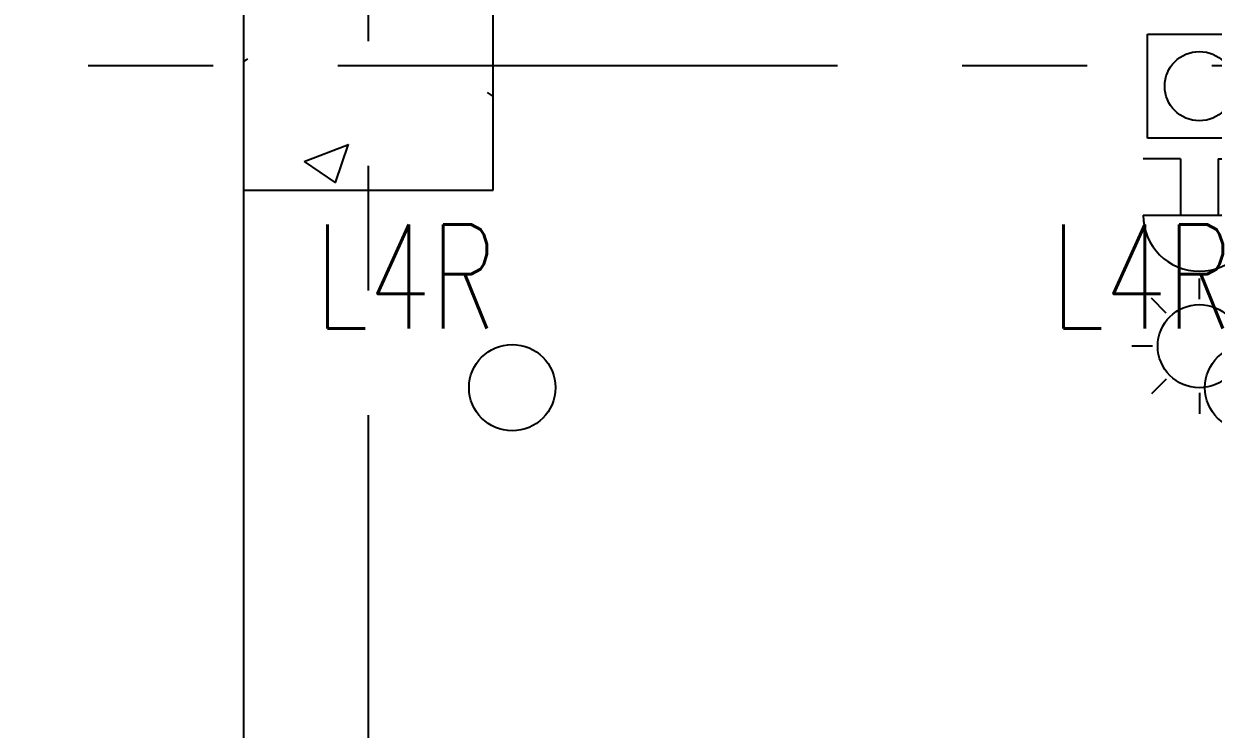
# Model space of a CAD drawing. Header units: millimetres. Extents: x -92759 to 184353, y -15225 to 86714.
# Drawn here: x -71561 to -68703, y 35945 to 37641 of the extents above; entities that cross this region are included whole.
import ezdxf

# ---------------------------------------------------------------- set-up
doc = ezdxf.new("R2010")
doc.units = ezdxf.units.MM
for name, pattern in [('HIDDEN', [0.375, 0.25, -0.125]), ('IDA - Grid Line', [2100, 1200, -300, 300, -300]), ('IDA - Hidden 2-1', [450, 300, -150])]:
    doc.linetypes.add(name, pattern=pattern)
for name, color, linetype in [('0-1', 9, 'Continuous'), ('E-_LITG _ CKT -DB', 1, 'HIDDEN'), ('E-legend', 1, 'Continuous'), ('S-_COLN----_E', 8, 'Continuous')]:
    doc.layers.add(name, color=color, linetype=linetype)
for name, color, linetype, true_color in [('A-_DETA----_E-1', 7, 'IDA - Hidden 2-1', 0xa5a5a5), ('A-_DETA----_ED-2', 1, 'Continuous', 0xff0000), ('E-_FIREALAM_E-1', 1, 'Continuous', 0xff0000), ('S-_ANOTGRID_E-1', 9, 'IDA - Grid Line', 0x808080)]:
    doc.layers.add(name, color=color, linetype=linetype, true_color=true_color)
doc.styles.add('Simplex', font='simplex_.ttf', dxfattribs={"width": 0.7, "height": 450})

# ---------------------------------------------------------------- blocks, each defined once
blk = doc.blocks.new('IDA - Fire Alarm Bell - IDA - Fire Alarm Bell-7685590-BLK8_RHH_1ST STOREY PLAN')
at = {"layer": 'A-_DETA----_ED-2'}
for p, q in [((-45, -350), (-135, -350)), ((-45, -350), (-45, -485)), ((45, -350), (135, -350)), ((45, -350), (45, -485)), ((-135, -485), (135, -485))]:
    blk.add_line(p, q, dxfattribs=at)
blk.add_arc((0, -485), 135, 180, 360, dxfattribs=at)
blk = doc.blocks.new('IDA - Manual Call Point - IDA - Manual Call Point-7685591-BLK8_RHH_1ST STOREY PLAN')
at = {"layer": 'A-_DETA----_ED-2'}
for p, q in [((-125, -300), (-125, -50)), ((-125, -50), (125, -50)), ((125, -50), (125, -300)), ((125, -300), (-125, -300))]:
    blk.add_line(p, q, dxfattribs=at)
blk.add_circle((0, -175), 83.3, dxfattribs=at)
blk = doc.blocks.new('IDA - Strobe Light - IDA - Strobe Light-8808757-BLK8_RHH_1ST STOREY PLAN')
at = {"layer": 'A-_DETA----_ED-2'}
for p, q in [((0, 912.5), (0, 962.5)), ((-79.5, 879.5), (-114.9, 914.9)), ((79.5, 879.5), (114.9, 914.9)), ((-112.5, 800), (-162.5, 800)), ((112.5, 800), (162.5, 800)), ((-79.5, 720.5), (-114.9, 685.1)), ((79.5, 720.5), (114.9, 685.1)), ((0, 687.5), (0, 637.5))]:
    blk.add_line(p, q, dxfattribs=at)
blk.add_circle((0, 800), 100, dxfattribs=at)
blk = doc.blocks.new('A$Cb2bf8f38')
at = {"layer": 'S-_COLN----_E'}
h = blk.add_hatch(dxfattribs=at)
h.set_pattern_fill('FP_4', color=256, style=0, pattern_type=2)
h.set_pattern_definition([(50, (-11870.95, 40538.3), (1093.104, -95.634), [114.3, -1257.3]), (355, (-11871, 40538.3), (-211.457, 1146.34), [91.44, -1005.84]), (100.451, (-11779.9, 40530.3), (881.656, 1050.7), [97.14, -1068.54]), (46.184, (-11871, 40843.1), (1626.475, -252.257), [171.45, -1885.95]), (96.636, (-11735.4, 40822), (1424.416, 1484.565), [145.71, -1602.81]), (351.184, (-11871, 40843.1), (1424.43, 1484.55), [137.16, -1508.76]), (21, (-11718.55, 40766.9), (909.686, -613.591), [114.3, -1257.3]), (326, (-11718.6, 40766.9), (370.812, 1105.13), [91.44, -1005.84]), (71.451, (-11642.7, 40715.8), (1280.503, 491.528), [97.14, -1068.54]), (37.5, (-11870.95, 40538.3), (18.5313, 507.3303), [50.292, -943.356, 50.292, -970.788, -1009.65]), (37.5, (-11870.95, 40538.3), (18.5313, 507.3303), [-2014.728, 50.292, -959.358]), (7.5, (-11870.95, 40538.3), (400.918, 601.0836), [50.292, -531.876, 50.292, -920.496, -384.81]), (7.5, (-11870.95, 40538.3), (400.918, 601.0836), [-1552.956, 50.292, -334.518]), (327.5, (-12210.8, 40538.3), (813.545, -34.3737), [50.292, -330.708, 50.292, -1138.428, -1577.34]), (327.5, (-12210.8, 40538.3), (813.545, -34.3737), [-1569.72, 50.292, -1527.048]), (317.5, (-12363.2, 40538.3), (888.775, 152.56), [50.292, -445.008, 50.292, -739.14, -1120.14]), (317.5, (-12363.2, 40538.3), (888.775, 152.56), [-1284.732, 50.292, -1069.848])])
h.paths.add_polyline_path([(-27500, 4700), (-27500, 5300), (-28100, 5300), (-28100, 4700)])
blk.add_lwpolyline([(-2385, -9825), (-2385, -5100), (7400, -5125), (7400, 46800), (-18575, 46800), (-18575, 38037.5), (-30600, 38100), (-30625, 26375), (-28100, 26375), (-28100, -2400), (-10500, -2425), (-10500, -9800), (-2385, -9825)], close=True)
at = {"layer": 'A-_DETA----_E-1'}
blk.add_line((-28100, 4700), (-28100, -1800), dxfattribs=at)
at = {"layer": 'S-_ANOTGRID_E-1'}
for p, q in [((-27800, -20141.4), (-27800, 53272.8)), ((-38373.1, 5000), (13584.7, 5000))]:
    blk.add_line(p, q, dxfattribs=at)
at = {"layer": 'S-_COLN----_E'}
for p, q in [((-28100, 5125), (-28100, 4700)), ((-27500, 4700), (-27500, 5125)), ((-28100, 4700), (-27500, 4700))]:
    blk.add_line(p, q, dxfattribs=at)
at = {"layer": 'E-_FIREALAM_E-1'}
for name in ['IDA - Manual Call Point - IDA - Manual Call Point-7685591-BLK8_RHH_1ST STOREY PLAN', 'IDA - Fire Alarm Bell - IDA - Fire Alarm Bell-7685590-BLK8_RHH_1ST STOREY PLAN']:
    blk.add_blockref(name, (-25803.4, 5125), dxfattribs=at)
at = {"layer": 'E-_FIREALAM_E-1', "rotation": 180}
blk.add_blockref('IDA - Strobe Light - IDA - Strobe Light-8808757-BLK8_RHH_1ST STOREY PLAN', (-25803.4, 5125), dxfattribs=at)
blk = doc.blocks.new('A$C020d881d')
at = {"layer": 'E-legend', "lineweight": 25}
blk.add_circle((818.7, 172), 103.8, dxfattribs=at)
at = {"layer": 'E-legend', "lineweight": 25, "style": 'Simplex', "width": 0.7}
blk.add_text('L4R', height=250, dxfattribs=at).set_placement((345.2, 314.3))
blk = doc.blocks.new('EL_B8_L1_R4')
at = {"layer": 'E-_LITG _ CKT -DB', "ltscale": 0.5}
for p in [(-17480.2, -36505.3), (-15712, -36505.3)]:
    blk.add_blockref('A$C020d881d', p, dxfattribs=at)

msp = doc.modelspace()

# ---------------------------------------------------------------- block references
at = {"layer": '0-1'}
msp.add_blockref('A$Cb2bf8f38', (-42933, 32541.2), dxfattribs=at)

# ---------------------------------------------------------------- next in the draw order: block references
at = {"color": 0}
msp.add_blockref('EL_B8_L1_R4', (-53725.9, 73099.6), dxfattribs=at)

doc.saveas('drawing.dxf')
